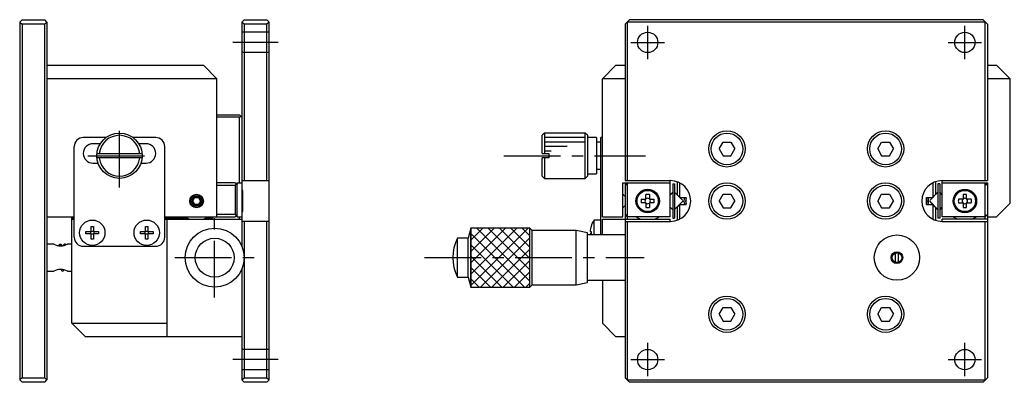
# Model space of a CAD drawing. Extents: x -129 to 392, y 31 to 354.
# Drawn here: x 173.8 to 392.4, y 170.2 to 250.2 of the extents above; entities that cross this region are included whole.
import ezdxf

# ---------------------------------------------------------------- set-up
doc = ezdxf.new("R2010")
doc.units = 0
doc.header["$LTSCALE"] = 10
doc.linetypes.add('CENTER', pattern=[2, 1.25, -0.25, 0.25, -0.25])
doc.linetypes.add('DASHED', pattern=[3.5, 2, -1.5])
doc.layers.get('0').update_dxf_attribs({"linetype": 'CONTINUOUS'})
doc.layers.add('CENTER', color=1, linetype='CENTER')

msp = doc.modelspace()

# ---------------------------------------------------------------- linework, layer by layer
at = {"color": 7, "linetype": 'CONTINUOUS'}
for p, q in [((173.831317, 249.702561), (174.331317, 250.202561)), ((173.831317, 249.702561), (174.331317, 249.202561)), ((173.831317, 249.702561), (173.831317, 170.702561)), ((174.331317, 250.202561), (179.331317, 250.202561)), ((179.331317, 249.202561), (174.331317, 249.202561)), ((174.331317, 249.202561), (174.331317, 171.202561)), ((179.831317, 249.702561), (179.331317, 250.202561)), ((179.331317, 249.202561), (179.831317, 249.702561)), ((179.331317, 171.202561), (179.331317, 249.202561)), ((179.831317, 249.702561), (179.831317, 170.702561)), ((222.831317, 249.702561), (223.331317, 250.202561)), ((223.331317, 249.202561), (222.831317, 249.702561)), ((222.831317, 249.702561), (222.831317, 200.202558)), ((223.331317, 250.202561), (228.331317, 250.202561)), ((223.331317, 249.202561), (223.331317, 214.702561)), ((228.331317, 249.202561), (223.331317, 249.202561)), ((228.831317, 249.702561), (228.331317, 250.202561)), ((228.831317, 249.702561), (228.331317, 249.202561)), ((228.331317, 214.702561), (228.331317, 249.202561)), ((228.831317, 170.702561), (228.831317, 249.702561)), ((308.386925, 250.202561), (307.386925, 249.202561)), ((307.386925, 249.202561), (307.386925, 214.702561)), ((386.886925, 249.702561), (307.886925, 249.702561)), ((307.886925, 249.702561), (307.886925, 214.702561)), ((386.386925, 250.202561), (308.386925, 250.202561)), ((387.386925, 249.202561), (386.386925, 250.202561)), ((386.886925, 214.702561), (386.886925, 249.702561)), ((387.386925, 249.202561), (387.386925, 214.702561)), ((179.831317, 240.202561), (214.331317, 240.202561)), ((217.331317, 237.202561), (214.331317, 240.202561)), ((302.386925, 237.202561), (305.386925, 240.202561)), ((305.386925, 240.202561), (307.386925, 240.202561)), ((387.386925, 240.202561), (389.386925, 240.202561)), ((389.386925, 240.202561), (392.386925, 237.202561)), ((217.331317, 237.202561), (179.831317, 237.202561)), ((217.331317, 206.702561), (217.331317, 237.202561)), ((307.386925, 237.202561), (302.386925, 237.202561)), ((302.386925, 206.702561), (302.386925, 237.202561)), ((392.386925, 237.202561), (387.386925, 237.202561)), ((392.386925, 209.702561), (392.386925, 237.202561)), ((217.331317, 229.202561), (222.331317, 229.202561)), ((222.331317, 228.702561), (217.331317, 228.702561)), ((222.331317, 229.202561), (222.831317, 228.702561)), ((222.331317, 228.702561), (222.581317, 228.952561)), ((222.331317, 214.202561), (222.331317, 228.702561)), ((289.586925, 225.202561), (289.086925, 224.702561)), ((289.586925, 225.202561), (289.586925, 220.702561)), ((298.586925, 225.202561), (289.586925, 225.202561)), ((299.086925, 224.702561), (298.586925, 225.202561)), ((298.586925, 215.202561), (298.586925, 225.202561)), ((192.831317, 224.202561), (187.831317, 224.202561)), ((203.831317, 224.202561), (198.831317, 224.202561)), ((289.086925, 220.702561), (289.086925, 224.702561)), ((299.086925, 224.702561), (299.086925, 215.702561)), ((301.086925, 224.202561), (299.086925, 224.202561)), ((301.086925, 224.202561), (301.086925, 216.202561)), ((302.086925, 223.202561), (301.086925, 223.202561)), ((302.086915, 202.702561), (302.086915, 224.202561)), ((302.386925, 224.202561), (302.086925, 224.202561)), ((328.154874, 221.702561), (329.0209, 223.202561)), ((329.0209, 223.202561), (330.75295, 223.202561)), ((330.75295, 223.202561), (331.618976, 221.702561)), ((363.154874, 221.702561), (364.0209, 223.202561)), ((364.0209, 223.202561), (365.75295, 223.202561)), ((365.75295, 223.202561), (366.618976, 221.702561)), ((185.831317, 202.202561), (185.831317, 222.202561)), ((191.591329, 222.852561), (189.981317, 222.852561)), ((201.681317, 222.852561), (200.071305, 222.852561)), ((205.831317, 202.202561), (205.831317, 222.202561)), ((328.154874, 221.702561), (329.0209, 220.202561)), ((330.75295, 220.202561), (331.618976, 221.702561)), ((363.154874, 221.702561), (364.0209, 220.202561)), ((365.75295, 220.202561), (366.618976, 221.702561)), ((190.85638, 220.702561), (200.806254, 220.702561)), ((200.806254, 219.702561), (190.85638, 219.702561)), ((289.086925, 220.702561), (290.586925, 220.702561)), ((290.586925, 219.702561), (289.086925, 219.702561)), ((289.086925, 215.702561), (289.086925, 219.702561)), ((289.586925, 219.702561), (289.586925, 215.202561)), ((290.586925, 220.702561), (290.586925, 219.702561)), ((329.0209, 220.202561), (330.75295, 220.202561)), ((364.0209, 220.202561), (365.75295, 220.202561)), ((189.981317, 218.552561), (191.111412, 218.552561)), ((200.551221, 218.552561), (201.681317, 218.552561)), ((301.086925, 217.202561), (302.086925, 217.202561)), ((221.331317, 214.202561), (217.331317, 214.202561)), ((221.331317, 214.202561), (221.831317, 213.702561)), ((221.831317, 214.202561), (222.831317, 214.202561)), ((221.831317, 206.702561), (221.831317, 214.202561)), ((222.831317, 214.702561), (228.831317, 214.702561)), ((289.086925, 215.702561), (289.586925, 215.202561)), ((289.586925, 215.202561), (298.586925, 215.202561)), ((298.586925, 215.202561), (299.086925, 215.702561)), ((299.086925, 216.202561), (301.086925, 216.202561)), ((306.886925, 206.702561), (306.886925, 214.202561)), ((306.886925, 214.202561), (317.386925, 214.202561)), ((307.386925, 214.702561), (317.386925, 214.702561)), ((307.386925, 214.202561), (307.386925, 171.202561)), ((307.886925, 214.202561), (307.386925, 213.702561)), ((307.886925, 214.202561), (307.886925, 206.202561)), ((317.386925, 206.702561), (317.386925, 214.702561)), ((318.886925, 214.445201), (318.886925, 211.573881)), ((319.386925, 214.233689), (319.386925, 211.073881)), ((375.386925, 211.073881), (375.386925, 214.233689)), ((375.886925, 214.445201), (375.886925, 211.573881)), ((377.386925, 214.702561), (387.386925, 214.702561)), ((377.386925, 206.702561), (377.386925, 214.702561)), ((377.386925, 214.202561), (387.386925, 214.202561)), ((386.886925, 206.202561), (386.886925, 214.202561)), ((386.886925, 214.202561), (387.386925, 213.702561)), ((387.386925, 214.202561), (387.386925, 171.202561)), ((217.331317, 213.702561), (221.331317, 213.702561)), ((221.581317, 213.952561), (221.331317, 213.702561)), ((221.331317, 213.702561), (221.331317, 207.202561)), ((223.031317, 212.552561), (222.831317, 212.552561)), ((223.031317, 207.852561), (223.031317, 212.552561)), ((307.886925, 213.702561), (307.636925, 213.952561)), ((317.936925, 212.123881), (317.386925, 211.573881)), ((317.936925, 212.05317), (317.386925, 211.50317)), ((317.936925, 214.002561), (317.936925, 206.402561)), ((317.936925, 214.002561), (318.336925, 214.002561)), ((318.336925, 214.002561), (318.336925, 206.402561)), ((320.081469, 210.379337), (318.336925, 212.123881)), ((376.436925, 212.123881), (374.692381, 210.379337)), ((376.836925, 214.002561), (376.436925, 214.002561)), ((376.436925, 214.002561), (376.436925, 206.402561)), ((376.836925, 214.002561), (376.836925, 206.402561)), ((377.386925, 211.573881), (376.836925, 212.123881)), ((376.836925, 212.05317), (377.386925, 211.50317)), ((386.886925, 213.702561), (387.136925, 213.952561)), ((212.398304, 210.952561), (211.965291, 210.202561)), ((211.965291, 210.202561), (212.398304, 209.452561)), ((212.398304, 210.952561), (213.264329, 210.952561)), ((213.264329, 210.952561), (213.697342, 210.202561)), ((213.697342, 210.202561), (213.264329, 209.452561)), ((307.386925, 211.202561), (306.886925, 211.702561)), ((310.984926, 210.572561), (312.016925, 210.572561)), ((312.016925, 209.832561), (310.984926, 209.832561)), ((312.016925, 210.572561), (312.016925, 211.604559)), ((312.016925, 209.832561), (312.016925, 208.800562)), ((312.756925, 211.604559), (312.756925, 210.572561)), ((312.756925, 210.572561), (313.788923, 210.572561)), ((312.756925, 209.832561), (312.756925, 208.800562)), ((313.788923, 209.832561), (312.756925, 209.832561)), ((318.336925, 208.351951), (320.081469, 210.096495)), ((319.508245, 210.952561), (320.886925, 210.952561)), ((320.886925, 209.452561), (320.886925, 210.952561)), ((328.154874, 210.202561), (329.0209, 211.702561)), ((328.154874, 210.202561), (329.0209, 208.702561)), ((329.0209, 211.702561), (330.75295, 211.702561)), ((330.75295, 211.702561), (331.618976, 210.202561)), ((330.75295, 208.702561), (331.618976, 210.202561)), ((363.154874, 210.202561), (364.0209, 211.702561)), ((363.154874, 210.202561), (364.0209, 208.702561)), ((364.0209, 211.702561), (365.75295, 211.702561)), ((365.75295, 211.702561), (366.618976, 210.202561)), ((365.75295, 208.702561), (366.618976, 210.202561)), ((373.886925, 209.452561), (373.886925, 210.952561)), ((373.886925, 210.952561), (375.265605, 210.952561)), ((376.436925, 208.351951), (374.692381, 210.096495)), ((374.692381, 210.025784), (376.436925, 208.28124)), ((382.016925, 210.572561), (380.984926, 210.572561)), ((380.984926, 209.832561), (382.016925, 209.832561)), ((382.016925, 211.604559), (382.016925, 210.572561)), ((382.016925, 209.832561), (382.016925, 208.800562)), ((382.756925, 210.572561), (382.756925, 211.604559)), ((383.788923, 210.572561), (382.756925, 210.572561)), ((382.756925, 209.832561), (383.788923, 209.832561)), ((382.756925, 208.800562), (382.756925, 209.832561)), ((213.264329, 209.452561), (212.398304, 209.452561)), ((222.831317, 207.852561), (223.031317, 207.852561)), ((306.886925, 208.702561), (307.386925, 209.202561)), ((317.386925, 208.83124), (317.936925, 208.28124)), ((319.508245, 209.45256), (318.886925, 208.83124)), ((318.886925, 208.83124), (318.886925, 205.95992)), ((319.386925, 209.33124), (319.386925, 206.171432)), ((319.508245, 209.452561), (320.886925, 209.452561)), ((329.0209, 208.702561), (330.75295, 208.702561)), ((364.0209, 208.702561), (365.75295, 208.702561)), ((373.886925, 209.452561), (375.265605, 209.452561)), ((375.386925, 206.171432), (375.386925, 209.33124)), ((375.886925, 208.83124), (375.886925, 205.95992)), ((376.836925, 208.28124), (377.386925, 208.83124)), ((389.386925, 206.702561), (392.386925, 209.702561)), ((179.831317, 206.702561), (185.831317, 206.702561)), ((185.331317, 183.202561), (185.331317, 206.702561)), ((185.831317, 206.402561), (185.331317, 206.402561)), ((185.331317, 206.202561), (185.831317, 206.202561)), ((205.831317, 206.702561), (221.331317, 206.702561)), ((210.871725, 206.402561), (205.831317, 206.402561)), ((205.831317, 206.202561), (222.831317, 206.202561)), ((206.331317, 180.202561), (206.331317, 206.202561)), ((211.429169, 206.203188), (211.432178, 206.209356)), ((212.571317, 206.209356), (213.091317, 206.209356)), ((214.230456, 206.209356), (214.233464, 206.203188)), ((216.331317, 206.402561), (214.790909, 206.402561)), ((216.331317, 206.702561), (216.331317, 206.402561)), ((221.331317, 207.202561), (217.331317, 207.202561)), ((221.331317, 207.202561), (221.581317, 206.952561)), ((221.831317, 207.202561), (221.331317, 206.702561)), ((221.831317, 206.702561), (222.831317, 206.702561)), ((222.331317, 206.202561), (222.331317, 206.702561)), ((228.831317, 205.702561), (222.831317, 205.702561)), ((223.331317, 205.702561), (223.331317, 171.202561)), ((228.331317, 171.202561), (228.331317, 205.702561)), ((300.544462, 202.702561), (300.544462, 206.002561)), ((302.086925, 206.002561), (300.544462, 206.002561)), ((302.386925, 206.702561), (306.886925, 206.702561)), ((302.386925, 202.702561), (302.386925, 206.202561)), ((302.386925, 206.202561), (317.386925, 206.202561)), ((307.386925, 207.202561), (307.886925, 206.702561)), ((307.386925, 205.702561), (317.386925, 205.702561)), ((307.636925, 206.952561), (307.886925, 207.202561)), ((317.386925, 206.702561), (307.886925, 206.702561)), ((307.886925, 205.702561), (307.886925, 170.702561)), ((310.984777, 206.203188), (310.987786, 206.209356)), ((312.126925, 206.209356), (312.646925, 206.209356)), ((313.786064, 206.209356), (313.789073, 206.203188)), ((317.386925, 205.702561), (317.386925, 206.202561)), ((317.936925, 206.402561), (318.336925, 206.402561)), ((376.836925, 206.402561), (376.436925, 206.402561)), ((386.886925, 206.702561), (377.386925, 206.702561)), ((387.386925, 206.202561), (377.386925, 206.202561)), ((377.386925, 205.702561), (377.386925, 206.202561)), ((377.386925, 205.702561), (387.386925, 205.702561)), ((380.987786, 206.209356), (380.984777, 206.203188)), ((382.646925, 206.209356), (382.126925, 206.209356)), ((383.789073, 206.203188), (383.786064, 206.209356)), ((387.136925, 206.952561), (386.886925, 207.202561)), ((387.386925, 207.202561), (386.886925, 206.702561)), ((386.886925, 170.702561), (386.886925, 205.702561)), ((387.386925, 206.702561), (389.386925, 206.702561)), ((188.432178, 203.462561), (189.571317, 203.462561)), ((188.432178, 202.942561), (188.432178, 203.462561)), ((189.501875, 202.942561), (189.501875, 203.462561)), ((189.571317, 204.6017), (190.091317, 204.6017)), ((189.571317, 203.462561), (189.571317, 204.6017)), ((189.571317, 203.532002), (190.091317, 203.532002)), ((190.091317, 204.6017), (190.091317, 203.462561)), ((190.091317, 203.462561), (191.230456, 203.462561)), ((190.160759, 203.462561), (190.160759, 202.942561)), ((191.230456, 203.462561), (191.230456, 202.942561)), ((200.432178, 203.462561), (201.571317, 203.462561)), ((200.432178, 202.942561), (200.432178, 203.462561)), ((201.501875, 202.942561), (201.501875, 203.462561)), ((201.571317, 204.6017), (202.091317, 204.6017)), ((201.571317, 203.462561), (201.571317, 204.6017)), ((201.571317, 203.532002), (202.091317, 203.532002)), ((202.091317, 204.6017), (202.091317, 203.462561)), ((202.091317, 203.462561), (203.230456, 203.462561)), ((202.160759, 203.462561), (202.160759, 202.942561)), ((203.230456, 203.462561), (203.230456, 202.942561)), ((273.386918, 204.20256), (272.79743, 202.002561)), ((286.386919, 204.20256), (273.386918, 204.20256)), ((273.386918, 191.202562), (273.386918, 204.20256)), ((286.886921, 203.702557), (286.386919, 204.20256)), ((286.386919, 191.202562), (286.386919, 204.20256)), ((296.636926, 203.702557), (286.886921, 203.702557)), ((286.886921, 191.702565), (286.886921, 203.702557)), ((299.136925, 203.202558), (296.636926, 203.702557)), ((296.636926, 191.702565), (296.636926, 203.702557)), ((299.700463, 203.462561), (299.89372, 203.462561)), ((299.887552, 204.604708), (299.89372, 204.6017)), ((299.89372, 203.462561), (299.89372, 202.942561)), ((189.571317, 202.942561), (188.432178, 202.942561)), ((189.571317, 201.803422), (189.571317, 202.942561)), ((190.091317, 202.873119), (189.571317, 202.873119)), ((190.091317, 201.803422), (189.571317, 201.803422)), ((190.091317, 202.942561), (190.091317, 201.803422)), ((191.230456, 202.942561), (190.091317, 202.942561)), ((201.571317, 202.942561), (200.432178, 202.942561)), ((201.571317, 201.803422), (201.571317, 202.942561)), ((202.091317, 202.873119), (201.571317, 202.873119)), ((202.091317, 201.803422), (201.571317, 201.803422)), ((202.091317, 202.942561), (202.091317, 201.803422)), ((203.230456, 202.942561), (202.091317, 202.942561)), ((272.79743, 202.002561), (270.386919, 202.002561)), ((270.386919, 193.402561), (270.386919, 202.002561)), ((272.79743, 193.402561), (272.79743, 202.002561)), ((299.136925, 192.202564), (299.136925, 203.202558)), ((307.386925, 202.702561), (299.136925, 202.702561)), ((299.89372, 202.942561), (299.700463, 202.942561)), ((181.331632, 200.702561), (179.831317, 200.702561)), ((182.414803, 200.337945), (182.413798, 200.334038)), ((182.417186, 200.346711), (182.414803, 200.337945)), ((182.419656, 200.355134), (182.417186, 200.346711)), ((182.422265, 200.363414), (182.419656, 200.355134)), ((182.425069, 200.371708), (182.422265, 200.363414)), ((182.428126, 200.380144), (182.425069, 200.371708)), ((182.431503, 200.388834), (182.428126, 200.380144)), ((182.435272, 200.397875), (182.431503, 200.388834)), ((182.431697, 200.331219), (182.440181, 200.358402)), ((182.439515, 200.407345), (182.435272, 200.397875)), ((182.439047, 200.335014), (182.437451, 200.330384)), ((182.4452, 200.351161), (182.439047, 200.335014)), ((182.444316, 200.417295), (182.439515, 200.407345)), ((182.440181, 200.358402), (182.450945, 200.38484)), ((182.449753, 200.427739), (182.444316, 200.417295)), ((182.452093, 200.366904), (182.4452, 200.351161)), ((182.455895, 200.438648), (182.449753, 200.427739)), ((182.450945, 200.38484), (182.463915, 200.41035)), ((182.459706, 200.382299), (182.452093, 200.366904)), ((182.462789, 200.449946), (182.455895, 200.438648)), ((182.467832, 200.397035), (182.459706, 200.382299)), ((182.470459, 200.461524), (182.462789, 200.449946)), ((182.463915, 200.41035), (182.479001, 200.434756)), ((182.476579, 200.411401), (182.467832, 200.397035)), ((182.478907, 200.473252), (182.470459, 200.461524)), ((182.485883, 200.425332), (182.476579, 200.411401)), ((182.488117, 200.484997), (182.478907, 200.473252)), ((182.479001, 200.434756), (182.496098, 200.457889)), ((182.495747, 200.438865), (182.485883, 200.425332)), ((182.498065, 200.496637), (182.488117, 200.484997)), ((182.50476, 200.450295), (182.495747, 200.438865)), ((182.496098, 200.457889), (182.515088, 200.47959)), ((182.508719, 200.508064), (182.498065, 200.496637)), ((182.514177, 200.461415), (182.50476, 200.450295)), ((182.520048, 200.519186), (182.508719, 200.508064)), ((182.523936, 200.472159), (182.514177, 200.461415)), ((182.515088, 200.47959), (182.535841, 200.499707)), ((182.532019, 200.529927), (182.520048, 200.519186)), ((182.534071, 200.482568), (182.523936, 200.472159)), ((182.5446, 200.54022), (182.532019, 200.529927)), ((182.544412, 200.492476), (182.534071, 200.482568)), ((182.535841, 200.499707), (182.558211, 200.518101)), ((182.555098, 200.50203), (182.544412, 200.492476)), ((182.557759, 200.550012), (182.5446, 200.54022)), ((182.566065, 200.511165), (182.555098, 200.50203)), ((182.571466, 200.559253), (182.557759, 200.550012)), ((182.558211, 200.518101), (182.582045, 200.534646)), ((182.577358, 200.519913), (182.566065, 200.511165)), ((182.585689, 200.5679), (182.571466, 200.559253)), ((182.589156, 200.528386), (182.577358, 200.519913)), ((182.582045, 200.534646), (182.607177, 200.549226)), ((182.600396, 200.575917), (182.585689, 200.5679)), ((182.601253, 200.536405), (182.589156, 200.528386)), ((182.615556, 200.583267), (182.600396, 200.575917)), ((182.613499, 200.543868), (182.601253, 200.536405)), ((182.607177, 200.549226), (182.633434, 200.561741)), ((182.626034, 200.550854), (182.613499, 200.543868)), ((182.631134, 200.58992), (182.615556, 200.583267)), ((182.638756, 200.557293), (182.626034, 200.550854)), ((182.647098, 200.595846), (182.631134, 200.58992)), ((182.633434, 200.561741), (182.660633, 200.572105)), ((182.651738, 200.563207), (182.638756, 200.557293)), ((182.663412, 200.601019), (182.647098, 200.595846)), ((182.664779, 200.568497), (182.651738, 200.563207)), ((182.660633, 200.572105), (182.688588, 200.580245)), ((182.68004, 200.605414), (182.663412, 200.601019)), ((182.678014, 200.573211), (182.664779, 200.568497)), ((182.691087, 200.577227), (182.678014, 200.573211)), ((182.696945, 200.609008), (182.68004, 200.605414)), ((182.688588, 200.580245), (182.717103, 200.586105)), ((182.704299, 200.580644), (182.691087, 200.577227)), ((182.714089, 200.61178), (182.696945, 200.609008)), ((182.717421, 200.5834), (182.704299, 200.580644)), ((182.731433, 200.61371), (182.714089, 200.61178)), ((182.717103, 200.586105), (182.745982, 200.589645)), ((182.730653, 200.585535), (182.717421, 200.5834)), ((182.743837, 200.587013), (182.730653, 200.585535)), ((182.748937, 200.614783), (182.731433, 200.61371)), ((182.757071, 200.58785), (182.743837, 200.587013)), ((182.745982, 200.589645), (182.775025, 200.590839)), ((182.766559, 200.614982), (182.748937, 200.614783)), ((182.770087, 200.588056), (182.757071, 200.58785)), ((182.784258, 200.614294), (182.766559, 200.614982)), ((182.783062, 200.587671), (182.770087, 200.588056)), ((182.775025, 200.590839), (182.791603, 200.590468)), ((182.796437, 200.586671), (182.783062, 200.587671)), ((182.80199, 200.612707), (182.784258, 200.614294)), ((182.791603, 200.590468), (182.80801, 200.58934)), ((182.809716, 200.585087), (182.796437, 200.586671)), ((182.819713, 200.61021), (182.80199, 200.612707)), ((182.80801, 200.58934), (182.824211, 200.587477)), ((182.822735, 200.582968), (182.809716, 200.585087)), ((182.83738, 200.606796), (182.819713, 200.61021)), ((182.835644, 200.58032), (182.822735, 200.582968)), ((182.824211, 200.587477), (182.840173, 200.584898)), ((182.848342, 200.577187), (182.835644, 200.58032)), ((182.854946, 200.602458), (182.83738, 200.606796)), ((182.840173, 200.584898), (182.855864, 200.581626)), ((182.860898, 200.573573), (182.848342, 200.577187)), ((182.872365, 200.597192), (182.854946, 200.602458)), ((182.855864, 200.581626), (182.871254, 200.577684)), ((182.873159, 200.569545), (182.860898, 200.573573)), ((182.871254, 200.577684), (182.886316, 200.573095)), ((182.889587, 200.590996), (182.872365, 200.597192)), ((182.885238, 200.56509), (182.873159, 200.569545)), ((182.900626, 200.558703), (182.885238, 200.56509)), ((182.886316, 200.573095), (182.901025, 200.567885)), ((182.906562, 200.583872), (182.889587, 200.590996)), ((182.915667, 200.551667), (182.900626, 200.558703)), ((182.901025, 200.567885), (182.915355, 200.562079)), ((182.923183, 200.575851), (182.906562, 200.583872)), ((182.915355, 200.562079), (182.929286, 200.555705)), ((182.930292, 200.544044), (182.915667, 200.551667)), ((182.937746, 200.56791), (182.923183, 200.575851)), ((182.929286, 200.555705), (182.942796, 200.548787)), ((182.944541, 200.535841), (182.930292, 200.544044)), ((182.951893, 200.559312), (182.937746, 200.56791)), ((182.942796, 200.548787), (182.955868, 200.541355)), ((182.958173, 200.527234), (182.944541, 200.535841)), ((182.965586, 200.550088), (182.951893, 200.559312)), ((182.955868, 200.541355), (182.968484, 200.533436)), ((182.971413, 200.518114), (182.958173, 200.527234)), ((182.978784, 200.540274), (182.965586, 200.550088)), ((182.968484, 200.533436), (182.98063, 200.525057)), ((182.984206, 200.508533), (182.971413, 200.518114)), ((182.991446, 200.529916), (182.978784, 200.540274)), ((182.98063, 200.525057), (182.994189, 200.514739)), ((182.996578, 200.498482), (182.984206, 200.508533)), ((183.003526, 200.519072), (182.991446, 200.529916)), ((182.994189, 200.514739), (183.007071, 200.503878)), ((183.008831, 200.487687), (182.996578, 200.498482)), ((183.014977, 200.507813), (183.003526, 200.519072)), ((183.007071, 200.503878), (183.019263, 200.492519)), ((183.020602, 200.476433), (183.008831, 200.487687)), ((183.025751, 200.49623), (183.014977, 200.507813)), ((183.019263, 200.492519), (183.030752, 200.480705)), ((183.031832, 200.464775), (183.020602, 200.476433)), ((183.035794, 200.484436), (183.025751, 200.49623)), ((183.030752, 200.480705), (183.041528, 200.468482)), ((183.042538, 200.452693), (183.031832, 200.464775)), ((183.045062, 200.472565), (183.035794, 200.484436)), ((183.041528, 200.468482), (183.051587, 200.455892)), ((183.052519, 200.440427), (183.042538, 200.452693)), ((183.053517, 200.460767), (183.045062, 200.472565)), ((183.051587, 200.455892), (183.060924, 200.442977)), ((183.061942, 200.42778), (183.052519, 200.440427)), ((183.061142, 200.449195), (183.053517, 200.460767)), ((183.060924, 200.442977), (183.069537, 200.42978)), ((183.06795, 200.437982), (183.061142, 200.449195)), ((183.070748, 200.414818), (183.061942, 200.42778)), ((183.074597, 200.426077), (183.06795, 200.437982)), ((183.069537, 200.42978), (183.077428, 200.41634)), ((183.07894, 200.401509), (183.070748, 200.414818)), ((183.080382, 200.414794), (183.074597, 200.426077)), ((183.077428, 200.41634), (183.084601, 200.402697)), ((183.084581, 200.391462), (183.07894, 200.401509)), ((183.085434, 200.404094), (183.080382, 200.414794)), ((183.089862, 200.381227), (183.084581, 200.391462)), ((183.084601, 200.402697), (183.09106, 200.38889)), ((183.089457, 200.3949), (183.085434, 200.404094)), ((183.093065, 200.386051), (183.089457, 200.3949)), ((183.094744, 200.370864), (183.089862, 200.381227)), ((183.09106, 200.38889), (183.096813, 200.374956)), ((183.096336, 200.377448), (183.093065, 200.386051)), ((183.099238, 200.360331), (183.094744, 200.370864)), ((183.09934, 200.368975), (183.096336, 200.377448)), ((183.096813, 200.374956), (183.101869, 200.360931)), ((183.10326, 200.349817), (183.099238, 200.360331)), ((183.102141, 200.360495), (183.09934, 200.368975)), ((183.101869, 200.360931), (183.10624, 200.346848)), ((183.104801, 200.351833), (183.102141, 200.360495)), ((183.106873, 200.339158), (183.10326, 200.349817)), ((183.106099, 200.347358), (183.104801, 200.351833)), ((183.10624, 200.346848), (183.107056, 200.343942)), ((183.108479, 200.333917), (183.106873, 200.339158)), ((183.452276, 200.384788), (183.449061, 200.373233)), ((183.458774, 200.404715), (183.452276, 200.384788)), ((183.466237, 200.42403), (183.458774, 200.404715)), ((183.474567, 200.442696), (183.466237, 200.42403)), ((183.483669, 200.46068), (183.474567, 200.442696)), ((183.493453, 200.477955), (183.483669, 200.46068)), ((183.504905, 200.496111), (183.493453, 200.477955)), ((183.516976, 200.513357), (183.504905, 200.496111)), ((183.52957, 200.529676), (183.516976, 200.513357)), ((183.542595, 200.545054), (183.52957, 200.529676)), ((183.556213, 200.559739), (183.542595, 200.545054)), ((183.570108, 200.57344), (183.556213, 200.559739)), ((183.584203, 200.586163), (183.570108, 200.57344)), ((183.598427, 200.597914), (183.584203, 200.586163)), ((183.612717, 200.608707), (183.598427, 200.597914)), ((183.626756, 200.618392), (183.612717, 200.608707)), ((183.640749, 200.627188), (183.626756, 200.618392)), ((183.654648, 200.63512), (183.640749, 200.627188)), ((183.668411, 200.642213), (183.654648, 200.63512)), ((183.682242, 200.648603), (183.668411, 200.642213)), ((183.695854, 200.654186), (183.682242, 200.648603)), ((183.709214, 200.658996), (183.695854, 200.654186)), ((183.72229, 200.663072), (183.709214, 200.658996)), ((183.735058, 200.666452), (183.72229, 200.663072)), ((183.747274, 200.669132), (183.735058, 200.666452)), ((183.75915, 200.671219), (183.747274, 200.669132)), ((183.770668, 200.672753), (183.75915, 200.671219)), ((183.781815, 200.673774), (183.770668, 200.672753)), ((183.795443, 200.674406), (183.781815, 200.673774)), ((183.808423, 200.674396), (183.795443, 200.674406)), ((183.820737, 200.673849), (183.808423, 200.674396)), ((183.832371, 200.672862), (183.820737, 200.673849)), ((183.840259, 200.671936), (183.832371, 200.672862)), ((183.847793, 200.670861), (183.840259, 200.671936)), ((183.854969, 200.669665), (183.847793, 200.670861)), ((183.861837, 200.668364), (183.854969, 200.669665)), ((183.868843, 200.66688), (183.861837, 200.668364)), ((183.871835, 200.666197), (183.868843, 200.66688)), ((183.874869, 200.665476), (183.871835, 200.666197)), ((183.877944, 200.664714), (183.874869, 200.665476)), ((183.88106, 200.66391), (183.877944, 200.664714)), ((183.884217, 200.663063), (183.88106, 200.66391)), ((183.887414, 200.662172), (183.884217, 200.663063)), ((183.890651, 200.661234), (183.887414, 200.662172)), ((183.893927, 200.66025), (183.890651, 200.661234)), ((183.897242, 200.659216), (183.893927, 200.66025)), ((183.900594, 200.658133), (183.897242, 200.659216)), ((183.903984, 200.656998), (183.900594, 200.658133)), ((183.90741, 200.655809), (183.903984, 200.656998)), ((183.911988, 200.654157), (183.90741, 200.655809)), ((183.916626, 200.652405), (183.911988, 200.654157)), ((183.921323, 200.650551), (183.916626, 200.652405)), ((183.926076, 200.64859), (183.921323, 200.650551)), ((183.930972, 200.646481), (183.926076, 200.64859)), ((183.935922, 200.644253), (183.930972, 200.646481)), ((183.940924, 200.641903), (183.935922, 200.644253)), ((183.945974, 200.639427), (183.940924, 200.641903)), ((183.95107, 200.63682), (183.945974, 200.639427)), ((183.958732, 200.632689), (183.95107, 200.63682)), ((183.966477, 200.628247), (183.958732, 200.632689)), ((183.974294, 200.623478), (183.966477, 200.628247)), ((183.98217, 200.618369), (183.974294, 200.623478)), ((183.990091, 200.612906), (183.98217, 200.618369)), ((183.998042, 200.607075), (183.990091, 200.612906)), ((184.008556, 200.598791), (183.998042, 200.607075)), ((184.019054, 200.589811), (184.008556, 200.598791)), ((184.029492, 200.580106), (184.019054, 200.589811)), ((184.039821, 200.569646), (184.029492, 200.580106)), ((184.040898, 200.568502), (184.039821, 200.569646)), ((185.331317, 200.702561), (184.331317, 200.702561)), ((187.831317, 200.202561), (203.831317, 200.202561)), ((367.006707, 198.708075), (367.006707, 196.697046)), ((367.706707, 196.676225), (367.706707, 198.728896)), ((179.831317, 194.702561), (181.331632, 194.702561)), ((182.897689, 195.102753), (182.902652, 195.086759)), ((182.902652, 195.086759), (182.915536, 195.04991)), ((182.915536, 195.04991), (182.931001, 195.013795)), ((182.931001, 195.013795), (182.93701, 195.001727)), ((182.93701, 195.001727), (182.943897, 194.988853)), ((182.943897, 194.988853), (182.951757, 194.975214)), ((182.951757, 194.975214), (182.960688, 194.960866)), ((182.960688, 194.960866), (182.970798, 194.945881)), ((182.970798, 194.945881), (182.982196, 194.93035)), ((182.982196, 194.93035), (182.99499, 194.914389)), ((182.99499, 194.914389), (183.008989, 194.898461)), ((183.008989, 194.898461), (183.024531, 194.882411)), ((183.024531, 194.882411), (183.041706, 194.866425)), ((183.041706, 194.866425), (183.060593, 194.850724)), ((183.060593, 194.850724), (183.076678, 194.838754)), ((183.076678, 194.838754), (183.093886, 194.827262)), ((183.093886, 194.827262), (183.112253, 194.816397)), ((183.112253, 194.816397), (183.13188, 194.806299)), ((183.13188, 194.806299), (183.14531, 194.800252)), ((183.14531, 194.800252), (183.15928, 194.794685)), ((183.15928, 194.794685), (183.173784, 194.789671)), ((183.173784, 194.789671), (183.188816, 194.785286)), ((183.188816, 194.785286), (183.204368, 194.781614)), ((183.204368, 194.781614), (183.220425, 194.778744)), ((183.220425, 194.778744), (183.236973, 194.776769)), ((183.236973, 194.776769), (183.25399, 194.775784)), ((183.25399, 194.775784), (183.271447, 194.775844)), ((183.271447, 194.775844), (183.288875, 194.776946)), ((183.288875, 194.776946), (183.305882, 194.778999)), ((183.305882, 194.778999), (183.322438, 194.781907)), ((183.322438, 194.781907), (183.338517, 194.785583)), ((183.338517, 194.785583), (183.354098, 194.789943)), ((183.354098, 194.789943), (183.371624, 194.795795)), ((183.371624, 194.795795), (183.38843, 194.802367)), ((183.38843, 194.802367), (183.404504, 194.809559)), ((183.404504, 194.809559), (183.41984, 194.817282)), ((183.41984, 194.817282), (183.434437, 194.825454)), ((183.434437, 194.825454), (183.448302, 194.834003)), ((183.448302, 194.834003), (183.463985, 194.844671)), ((183.463985, 194.844671), (183.478649, 194.855695)), ((183.478649, 194.855695), (183.492323, 194.866993)), ((183.492323, 194.866993), (183.505043, 194.878498)), ((183.505043, 194.878498), (183.516849, 194.890156)), ((183.516849, 194.890156), (183.579688, 194.971851)), ((183.579688, 194.971851), (183.593576, 194.995784)), ((184.331317, 194.702561), (185.331317, 194.702561)), ((222.831317, 195.202563), (222.831317, 170.702561)), ((270.386919, 193.402561), (272.79743, 193.402561)), ((272.79743, 193.402561), (273.386918, 191.202562)), ((299.136925, 192.702561), (307.386925, 192.702561)), ((302.386925, 192.702561), (302.386925, 183.202561)), ((273.386918, 191.202562), (286.386919, 191.202562)), ((286.386919, 191.202562), (286.886921, 191.702565)), ((286.886921, 191.702565), (296.636926, 191.702565)), ((296.636926, 191.702565), (299.136925, 192.202564)), ((328.154874, 185.202561), (329.0209, 186.702561)), ((329.0209, 186.702561), (330.75295, 186.702561)), ((330.75295, 186.702561), (331.618976, 185.202561)), ((363.154874, 185.202561), (364.0209, 186.702561)), ((364.0209, 186.702561), (365.75295, 186.702561)), ((365.75295, 186.702561), (366.618976, 185.202561)), ((328.154874, 185.202561), (329.0209, 183.702561)), ((329.0209, 183.702561), (330.75295, 183.702561)), ((330.75295, 183.702561), (331.618976, 185.202561)), ((363.154874, 185.202561), (364.0209, 183.702561)), ((364.0209, 183.702561), (365.75295, 183.702561)), ((365.75295, 183.702561), (366.618976, 185.202561)), ((185.331317, 183.202561), (206.331317, 183.202561)), ((185.331317, 183.202561), (188.331317, 180.202561)), ((302.386925, 183.202561), (305.386925, 180.202561)), ((222.831317, 180.202561), (188.331317, 180.202561)), ((307.386925, 180.202561), (305.386925, 180.202561)), ((174.331317, 171.202561), (173.831317, 170.702561)), ((174.331317, 170.202561), (173.831317, 170.702561)), ((174.331317, 171.202561), (179.331317, 171.202561)), ((179.831317, 170.702561), (179.331317, 171.202561)), ((179.331317, 170.202561), (179.831317, 170.702561)), ((222.831317, 170.702561), (223.331317, 171.202561)), ((223.331317, 170.202561), (222.831317, 170.702561)), ((223.331317, 171.202561), (228.331317, 171.202561)), ((228.331317, 171.202561), (228.831317, 170.702561)), ((228.331317, 170.202561), (228.831317, 170.702561)), ((308.386925, 170.202561), (307.386925, 171.202561)), ((307.886925, 170.702561), (386.886925, 170.702561)), ((386.386925, 170.202561), (387.386925, 171.202561)), ((179.331317, 170.202561), (174.331317, 170.202561)), ((228.331317, 170.202561), (223.331317, 170.202561)), ((386.386925, 170.202561), (308.386925, 170.202561))]:
    msp.add_line(p, q, dxfattribs=at)
at = {"color": 3, "linetype": 'DASHED'}
for p, q in [((228.831317, 247.452561), (222.831317, 247.452561)), ((228.831317, 242.952561), (222.831317, 242.952561)), ((286.386919, 204.20256), (273.386918, 204.20256)), ((273.386918, 204.20256), (273.386918, 191.202562)), ((286.386919, 191.202562), (286.386919, 204.20256)), ((273.386918, 191.202562), (286.386919, 191.202562)), ((228.831317, 177.452561), (222.831317, 177.452561)), ((228.831317, 172.952561), (222.831317, 172.952561))]:
    msp.add_line(p, q, dxfattribs=at)
at = {"color": 3, "linetype": 'CONTINUOUS'}
for p, q in [((298.586925, 224.202561), (289.586925, 224.202561)), ((298.586925, 223.202561), (289.586925, 223.202561)), ((294.586925, 222.202561), (289.586925, 222.202561)), ((291.086925, 221.202561), (289.586925, 221.202561)), ((273.386918, 204.071279), (273.518199, 204.20256)), ((273.386918, 201.571279), (276.018199, 204.20256)), ((273.386918, 199.071279), (278.518199, 204.20256)), ((273.386918, 196.571279), (281.018199, 204.20256)), ((273.386918, 194.071279), (283.518199, 204.20256)), ((273.386918, 191.571279), (286.018199, 204.20256)), ((274.707958, 204.20256), (286.386919, 192.523599)), ((277.207958, 204.20256), (286.386919, 195.023599)), ((279.707958, 204.20256), (286.386919, 197.523599)), ((282.207958, 204.20256), (286.386919, 200.023599)), ((284.707958, 204.20256), (286.386919, 202.523599)), ((273.386918, 203.0236), (285.207956, 191.202562)), ((275.518201, 191.202562), (286.386919, 202.07128)), ((273.386918, 200.5236), (282.707956, 191.202562)), ((278.018201, 191.202562), (286.386919, 199.57128)), ((273.386918, 198.0236), (280.207956, 191.202562)), ((280.518201, 191.202562), (286.386919, 197.07128)), ((273.386918, 195.5236), (277.707956, 191.202562)), ((283.018201, 191.202562), (286.386919, 194.57128)), ((273.386918, 193.0236), (275.207956, 191.202562)), ((285.518201, 191.202562), (286.386919, 192.07128))]:
    msp.add_line(p, q, dxfattribs=at)
at = {"color": 7, "linetype": 'CONTINUOUS'}
for centre, radius in [((312.386925, 245.202561), 2.25), ((382.386925, 245.202561), 2.25), ((195.831317, 220.202561), 5), ((329.886925, 221.702561), 4), ((329.886925, 221.702561), 3.5), ((364.886925, 221.702561), 4), ((364.886925, 221.702561), 3.5), ((329.886925, 210.202561), 4), ((364.886925, 210.202561), 4), ((312.386925, 210.202561), 2.6), ((312.386925, 210.202561), 2.35), ((329.886925, 210.202561), 3.5), ((364.886925, 210.202561), 3.5), ((382.386925, 210.202561), 2.6), ((382.386925, 210.202561), 2.35), ((212.831317, 210.202561), 1.25), ((212.831317, 210.202561), 1), ((189.831317, 203.202561), 2.8), ((201.831317, 203.202561), 2.8), ((216.831317, 197.702561), 6.499999), ((216.831317, 197.702561), 4.3), ((367.386925, 197.702561), 5), ((367.386925, 197.702561), 1.075), ((329.886925, 185.202561), 4), ((329.886925, 185.202561), 3.5), ((364.886925, 185.202561), 4), ((364.886925, 185.202561), 3.5), ((312.386925, 175.202561), 2.25), ((382.386925, 175.202561), 2.25)]:
    msp.add_circle(centre, radius, dxfattribs=at)
at = {"color": 3, "linetype": 'CONTINUOUS'}
for centre, radius in [((212.831317, 210.202561), 1.5), ((367.386925, 197.702561), 1.3)]:
    msp.add_circle(centre, radius, dxfattribs=at)
at = {"color": 7, "linetype": 'CONTINUOUS'}
for centre, radius, start, end in [((187.831317, 222.202561), 2, 90, 180), ((195.831317, 220.202561), 4.5, 6.37937, 173.62063), ((203.831317, 222.202561), 2, 0, 90), ((189.981317, 220.702561), 2.15, 90, 270), ((201.681317, 220.702561), 2.15, 270, 90), ((195.831317, 220.202561), 4.5, 186.37937, 353.62063), ((317.386925, 210.202561), 4.5, 270, 90), ((377.386925, 210.202561), 4.5, 90, 270), ((312.386925, 210.202561), 1.45, 165.216198, 194.783802), ((312.386925, 210.202561), 0.596468, 141.660618, 218.339383), ((312.386925, 210.202561), 1.45, 75.216198, 104.783802), ((312.386925, 210.202561), 0.596468, 51.660618, 128.339383), ((312.386925, 210.202561), 0.596468, 321.660618, 38.339383), ((312.386925, 210.202561), 1.45, 345.216198, 14.783802), ((319.940047, 210.237916), 0.2, 315, 45), ((319.940047, 210.167205), 0.2, 315, 10.182068), ((322.386925, 210.202561), 1.65, 155.380023, 204.619977), ((372.386925, 210.202561), 1.65, 335.380023, 24.619977), ((374.833803, 210.237916), 0.2, 135, 225), ((374.833803, 210.167205), 0.2, 169.817932, 225), ((382.386925, 210.202561), 1.45, 165.216198, 194.783802), ((382.386925, 210.202561), 0.596468, 141.660617, 218.339382), ((382.386925, 210.202561), 1.45, 75.216198, 104.783802), ((382.386925, 210.202561), 0.596468, 51.660617, 128.339382), ((382.386925, 210.202561), 0.596468, 321.660617, 38.339382), ((382.386925, 210.202561), 1.45, 345.216198, 14.783802), ((312.386925, 210.202561), 0.596468, 231.660618, 308.339383), ((312.386925, 210.202561), 1.45, 255.216198, 284.783802), ((382.386925, 210.202561), 0.596468, 231.660617, 308.339382), ((382.386925, 210.202561), 1.45, 255.216198, 284.783802), ((212.831317, 211.002561), 5, 239.316583, 253.714157), ((212.831317, 211.002561), 5, 286.285843, 300.683417), ((304.686925, 203.202561), 5, 145.944202, 163.714157), ((312.386925, 211.002561), 5, 239.316583, 253.714157), ((312.386925, 211.002561), 5, 286.285843, 300.683417), ((382.386925, 211.002561), 5, 239.316583, 253.714157), ((382.386925, 211.002561), 5, 286.285843, 300.683417), ((304.686925, 203.202561), 4.993235, 163.727445, 177.015233), ((187.831317, 202.202561), 2, 180, 270), ((203.831317, 202.202561), 2, 270, 0), ((279.131919, 197.702558), 9.745001, 153.816202, 206.183785), ((304.686925, 203.202561), 4.993235, 182.984767, 185.746972), ((182.831317, 203.300841), 3.000177, 240.001947, 299.998053), ((182.831317, 192.104237), 3.000214, 60.002359, 119.997641)]:
    msp.add_arc(centre, radius, start, end, dxfattribs=at)
at = {"color": 3, "linetype": 'CONTINUOUS'}
for centre, start, end in [((322.386925, 210.202561), 157.975687, 202.024313), ((372.386925, 210.202561), 337.975687, 22.024313)]:
    msp.add_arc(centre, 2, start, end, dxfattribs=at)
at = {"layer": 'CENTER', "color": 1, "linetype": 'CENTER'}
for p, q in [((312.386925, 241.502561), (312.386925, 248.902561)), ((382.386925, 241.502561), (382.386925, 248.902561)), ((230.831317, 245.202561), (220.831317, 245.202561)), ((308.686925, 245.202561), (316.086925, 245.202561)), ((378.686925, 245.202561), (386.086925, 245.202561)), ((195.831317, 213.202561), (195.831317, 227.202561)), ((188.831317, 220.202561), (202.831317, 220.202561)), ((280.636921, 220.202561), (311.886921, 220.202561)), ((216.831317, 188.902562), (216.831317, 206.502559)), ((208.031318, 197.702561), (225.631316, 197.702561)), ((263.136921, 197.702561), (311.636921, 197.702561)), ((312.386925, 171.502561), (312.386925, 178.902561)), ((382.386925, 171.502561), (382.386925, 178.902561)), ((230.831317, 175.202561), (220.831317, 175.202561)), ((308.686925, 175.202561), (316.086925, 175.202561)), ((378.686925, 175.202561), (386.086925, 175.202561))]:
    msp.add_line(p, q, dxfattribs=at)

doc.saveas('drawing.dxf')
